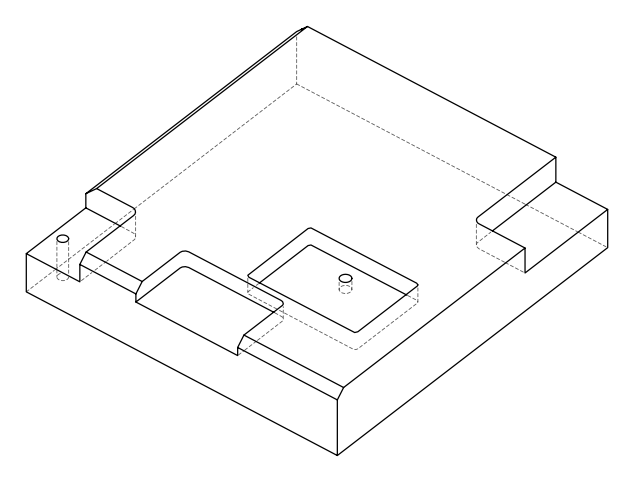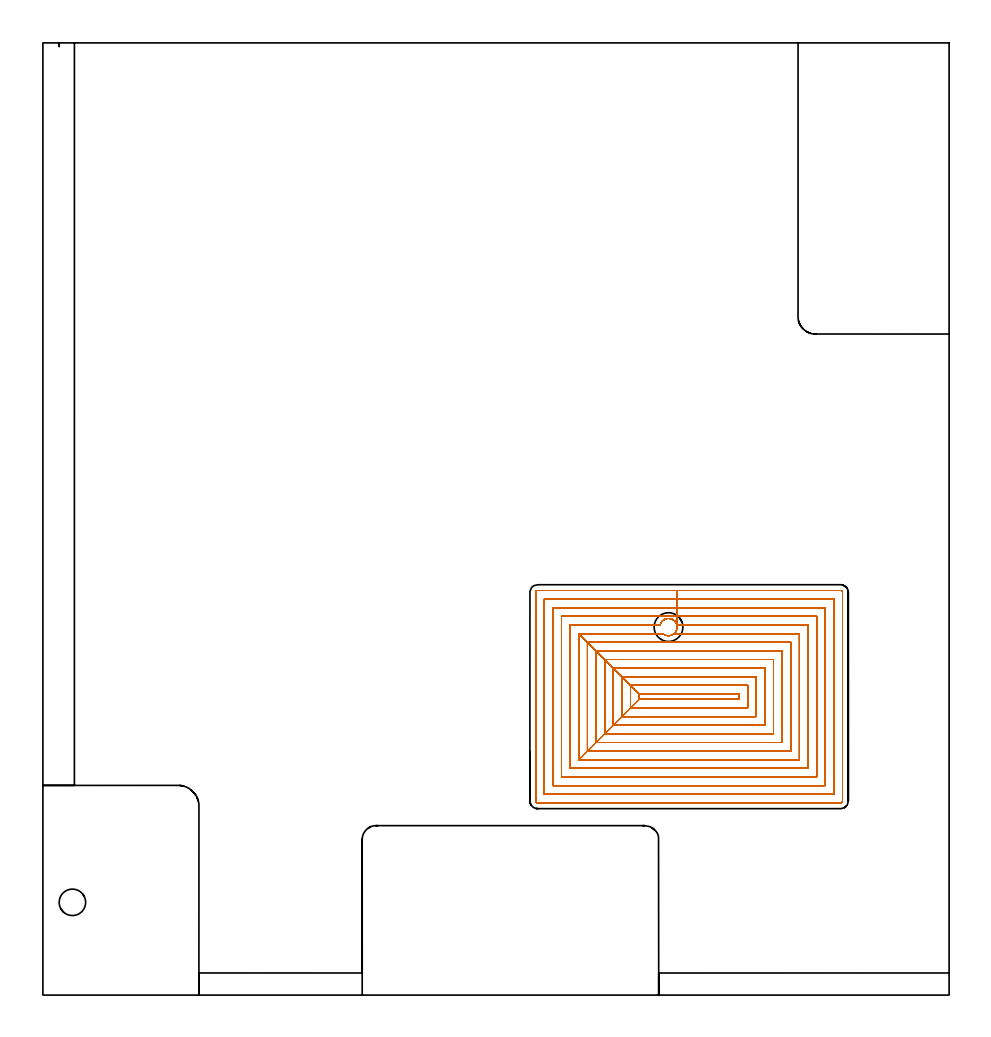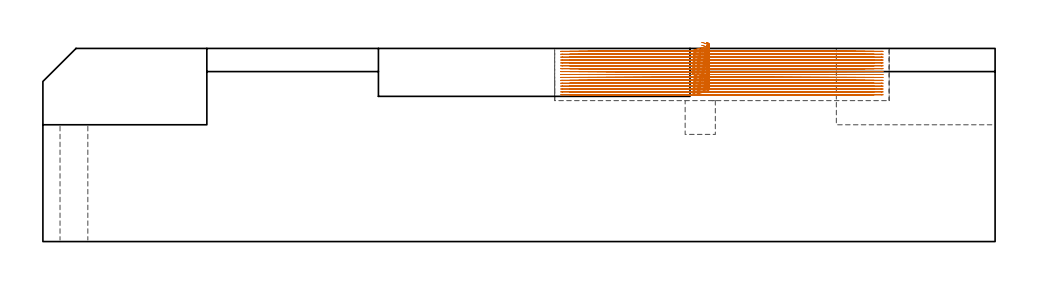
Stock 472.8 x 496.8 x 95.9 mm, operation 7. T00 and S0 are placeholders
(PLAN: 11 operations, 7 tool changes, 277.1 min)
(1 INDEXABLE_INSERT_DRILL_BLIND_HOLE_FROM_SOLID | STEP1POCKET | UGT0302_001 | 0.08 min | 7522 mm3)
(2 AREA_MILL | FG_CHAMFER_SURFACE | UGT0205_001 | 3.57 min | 6480 mm3)
(3 AREA_MILL_1 | FG_CHAMFER_SURFACE_1 | UGT0205_001 | 18.91 min | 53089 mm3)
(4 AREA_MILL_2 | FG_CHAMFER_SURFACE_2 | UGT0205_001 | 6.23 min | 10437 mm3)
(5 MILL_CORNER_NOTCH_RECTANGULAR | CORNER_NOTCH_RECTANGULAR | NXT0201_012 | Follow Part, ap 4, ae 75% | 19.31 min | 335175 mm3)
(6 MILL_CORNER_NOTCH_RECTANGULAR_1 | CORNER_NOTCH_RECTANGULAR_1 | NXT0201_012 | Follow Part, ap 4, ae 75% | 25.16 min | 453029 mm3)
(7 MILL_RECTANGULAR_POCKET | POCKET_RECTANGULAR_STRAIGHT | NXT0201_008 | Follow Part, ap 1.5, ae 75% | 158.3 min | 497623 mm3)
(8 MILL_SLOT | SLOT_PARTIAL_RECTANGULAR | NXT0201_011 | Follow Part, ap 3, ae 75% | 44.99 min | 324095 mm3)
(9 SPOT_DRILL | STEP1HOLE | NXT0321_9005460120000 | 0.04 min | 43 mm3)
(10 DRILL_THROUGH_HOLE_INTO_CENTER | STEP1HOLE | NXT0301_055 | 0.26 min | 3138 mm3)
(11 DRILL_TO_ENLARGE_THROUGH_HOLE | STEP1HOLE | NXT0301_103 | 0.27 min | 5526 mm3)
(TOOL UGT0302_001 | Indexable Insert Drill 15mm | D15 PA180 FL50 Z2)
(TOOL UGT0205_001 | Chamfer Mill 20 x 3 x 45 deg. | D20 FL50 Z2)
(TOOL NXT0201_012 | ENDMILL 16mm [2P460-1600-NA 1630] | D16 FL38 Z6)
(TOOL NXT0201_008 | ENDMILL 6mm [2P460-0600-NA 1630] | D6 FL26 Z6)
(TOOL NXT0201_011 | ENDMILL 12mm [2P460-1200-NA 1630] | D12 FL38 Z6)
(TOOL NXT0321_9005460120000 | NC Spot Drill, 142deg, 12mm, Carbide, Uncoated | D12 PA142 FL30 Z2)
(TOOL NXT0301_055 | Carbide Drill 8.4mm [860.1-0840-042A1-MM 2214] | D8.4 PA140 FL61 Z2)
(TOOL NXT0301_103 | Carbide Drill 13.8mm [860.1-1380-062A1-MM 2214] | D13.8 PA140 FL77 Z2)
(OP 7 MILL_RECTANGULAR_POCKET, part 1 of 2)
G17 G21 G94 G90
T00 M6
G54
G17 G0 G90 X327.125 Y196.427 S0 M3
G43 Z105.9 H1
Z98.9
G94 G1 X327.258 Y196.41 Z98.864 F250.
X327.855 Y196.251 Z98.698
X328.43 Y196.008 Z98.531
X329.095 Y195.598 Z98.322
X329.313 Y195.426 Z98.247
X329.651 Y195.107 Z98.123
X329.881 Y194.845 Z98.029
X330.273 Y194.288 Z97.847
X330.59 Y193.621 Z97.649
X330.789 Y192.98 Z97.469
X330.838 Y192.732 Z97.401
X330.871 Y192.485 Z97.335
X330.891 Y191.836 Z97.161
X330.833 Y191.26 Z97.006
X330.686 Y190.653 Z96.838
X330.436 Y190.022 Z96.657
X330.225 Y189.633 Z96.538
X330.154 Y189.523 Z96.503
X329.628 Y188.877 Z96.28
X328.972 Y188.309 Z96.047
X328.949 Y188.293 Z96.04
X328.471 Y188.012 Z95.891
X327.797 Y187.725 Z95.695
X327.616 Y187.669 Z95.644
X327.302 Y187.595 Z95.558
X326.664 Y187.514 Z95.385
X326.071 Y187.519 Z95.226
X325.422 Y187.611 Z95.051
X325.205 Y187.663 Z94.991
X324.928 Y187.752 Z94.913
X324.253 Y188.051 Z94.715
X323.872 Y188.279 Z94.596
X323.741 Y188.373 Z94.553
X323.484 Y188.6 Z94.461
X279.6 F500.
Y122.8
X311.1 Y154.3
X363.2
Y157.1
X311.1
Y154.3
X306.6 Y149.8
X367.7
Y161.6
X306.6
Y149.8
X302.1 Y145.3
X372.2
Y166.1
X302.1
Y145.3
X297.6 Y140.8
X376.7
Y170.6
X297.6
Y140.8
X293.1 Y136.3
X381.2
Y175.1
X293.1
Y136.3
X288.6 Y131.8
X385.7
Y179.6
X288.6
Y131.8
X284.1 Y127.3
X390.2
Y184.1
X284.1
Y127.3
X279.6 Y122.8
X394.7
Y188.6
X329.308
G0 X329.539 Y188.801 Z98.9
G1 X329.628 Y188.877 Z98.869 F250.
X330.154 Y189.523 Z98.645
X330.225 Y189.633 Z98.61
X330.436 Y190.022 Z98.492
X330.686 Y190.653 Z98.31
X330.833 Y191.26 Z98.142
X330.891 Y191.836 Z97.987
X330.871 Y192.485 Z97.813
X330.838 Y192.732 Z97.747
X330.789 Y192.98 Z97.679
X330.59 Y193.621 Z97.499
X330.273 Y194.288 Z97.301
X329.881 Y194.845 Z97.119
X329.651 Y195.107 Z97.025
X329.313 Y195.426 Z96.901
X329.095 Y195.598 Z96.826
X328.43 Y196.008 Z96.617
X327.855 Y196.251 Z96.45
X327.258 Y196.41 Z96.284
X326.664 Y196.486 Z96.124
X326.071 Y196.481 Z95.965
X325.477 Y196.397 Z95.804
X324.869 Y196.225 Z95.635
X324.341 Y195.997 Z95.481
X323.628 Y195.541 Z95.254
X323.509 Y195.445 Z95.213
X323.063 Y195.015 Z95.047
X322.942 Y194.874 Z94.997
X322.495 Y194.218 Z94.784
X322.21 Y193.62 Z94.607
X322.049 Y193.1 Z94.461
X275.1 F500.
Y118.3
X399.2
Y193.1
X330.751
Y197.6
X270.6
Y113.8
X403.7
Y197.6
X330.751
Y202.1
X266.1
Y109.3
X408.2
Y202.1
X330.751
Y206.6
X261.6
Y104.8
X412.7
Y206.6
X330.751
Y211.1
X258.
G3 X257.1 Y210.2 R0.9
G1 Y101.2
G3 X258. Y100.3 R0.9
G1 X416.3
G3 X417.2 Y101.2 R0.9
G1 Y210.2
G3 X416.3 Y211.1 R0.9
G1 X330.751
X329.751
G0 X327.125 Y196.427 Z97.461
G1 X327.258 Y196.41 Z97.425 F250.
X327.855 Y196.251 Z97.26
X328.43 Y196.008 Z97.092
X329.095 Y195.598 Z96.883
X329.313 Y195.426 Z96.808
X329.651 Y195.107 Z96.684
X329.881 Y194.845 Z96.591
X330.273 Y194.288 Z96.408
X330.59 Y193.621 Z96.21
X330.789 Y192.98 Z96.03
X330.838 Y192.732 Z95.963
X330.871 Y192.485 Z95.896
X330.891 Y191.837 Z95.722
X330.833 Y191.259 Z95.566
X330.686 Y190.653 Z95.399
X330.436 Y190.022 Z95.218
X330.225 Y189.633 Z95.099
X330.154 Y189.523 Z95.064
X329.626 Y188.876 Z94.84
X328.972 Y188.309 Z94.608
X328.949 Y188.293 Z94.601
X328.471 Y188.012 Z94.452
X327.797 Y187.725 Z94.256
X327.616 Y187.669 Z94.205
X327.302 Y187.595 Z94.119
X326.664 Y187.514 Z93.947
X326.071 Y187.519 Z93.787
X325.422 Y187.611 Z93.612
X325.205 Y187.663 Z93.552
X324.928 Y187.752 Z93.474
X324.253 Y188.051 Z93.276
X323.872 Y188.279 Z93.157
X323.741 Y188.373 Z93.114
X323.484 Y188.6 Z93.022
X279.6 F500.
Y122.8
X311.1 Y154.3
X363.2
Y157.1
X311.1
Y154.3
X306.6 Y149.8
X367.7
Y161.6
X306.6
Y149.8
X302.1 Y145.3
X372.2
Y166.1
X302.1
Y145.3
X297.6 Y140.8
X376.7
Y170.6
X297.6
Y140.8
X293.1 Y136.3
X381.2
Y175.1
X293.1
Y136.3
X288.6 Y131.8
X385.7
Y179.6
X288.6
Y131.8
X284.1 Y127.3
X390.2
Y184.1
X284.1
Y127.3
X279.6 Y122.8
X394.7
Y188.6
X329.308
G0 X329.539 Y188.801 Z97.461
G1 X329.626 Y188.876 Z97.43 F250.
X330.154 Y189.523 Z97.206
X330.225 Y189.633 Z97.172
X330.436 Y190.022 Z97.053
X330.686 Y190.653 Z96.871
X330.833 Y191.259 Z96.704
X330.891 Y191.837 Z96.548
X330.871 Y192.485 Z96.374
X330.838 Y192.732 Z96.308
X330.789 Y192.98 Z96.24
X330.59 Y193.621 Z96.06
X330.273 Y194.288 Z95.862
X329.881 Y194.845 Z95.68
X329.651 Y195.107 Z95.586
X329.313 Y195.426 Z95.462
X329.095 Y195.598 Z95.388
X328.43 Y196.008 Z95.178
X327.855 Y196.251 Z95.011
X327.258 Y196.41 Z94.845
X326.664 Y196.486 Z94.685
X326.071 Y196.481 Z94.526
X325.477 Y196.397 Z94.365
X324.869 Y196.225 Z94.196
X324.341 Y195.997 Z94.042
X323.628 Y195.541 Z93.815
X323.509 Y195.445 Z93.774
X323.063 Y195.015 Z93.608
X322.942 Y194.874 Z93.558
X322.495 Y194.218 Z93.346
X322.21 Y193.62 Z93.168
X322.049 Y193.1 Z93.022
X275.1 F500.
Y118.3
X399.2
Y193.1
X330.751
Y197.6
X270.6
Y113.8
X403.7
Y197.6
X330.751
Y202.1
X266.1
Y109.3
X408.2
Y202.1
X330.751
Y206.6
X261.6
Y104.8
X412.7
Y206.6
X330.751
Y211.1
X258.
G3 X257.1 Y210.2 R0.9
G1 Y101.2
G3 X258. Y100.3 R0.9
G1 X416.3
G3 X417.2 Y101.2 R0.9
G1 Y210.2
G3 X416.3 Y211.1 R0.9
G1 X330.751
X329.751
G0 X327.125 Y196.427 Z96.022
G1 X327.258 Y196.41 Z95.986 F250.
X327.855 Y196.251 Z95.821
X328.43 Y196.008 Z95.653
X329.095 Y195.598 Z95.444
X329.313 Y195.426 Z95.37
X329.651 Y195.107 Z95.245
X329.881 Y194.845 Z95.152
X330.273 Y194.288 Z94.969
X330.59 Y193.621 Z94.771
X330.789 Y192.98 Z94.591
X330.838 Y192.732 Z94.524
X330.871 Y192.485 Z94.457
X330.891 Y191.837 Z94.283
X330.832 Y191.257 Z94.127
X330.686 Y190.653 Z93.961
X330.436 Y190.022 Z93.779
X330.225 Y189.633 Z93.66
X330.154 Y189.523 Z93.625
X329.626 Y188.876 Z93.401
X328.972 Y188.309 Z93.169
X328.949 Y188.293 Z93.162
X328.471 Y188.012 Z93.013
X327.797 Y187.725 Z92.817
X327.616 Y187.669 Z92.766
X327.302 Y187.595 Z92.68
X326.664 Y187.514 Z92.508
X326.071 Y187.519 Z92.349
X325.422 Y187.611 Z92.173
X325.205 Y187.663 Z92.113
X324.928 Y187.752 Z92.035
X324.253 Y188.051 Z91.837
X323.872 Y188.279 Z91.718
X323.741 Y188.373 Z91.675
X323.484 Y188.6 Z91.583
X279.6 F500.
Y122.8
X311.1 Y154.3
X363.2
Y157.1
X311.1
Y154.3
X306.6 Y149.8
X367.7
Y161.6
X306.6
Y149.8
X302.1 Y145.3
X372.2
Y166.1
X302.1
Y145.3
X297.6 Y140.8
X376.7
Y170.6
X297.6
Y140.8
X293.1 Y136.3
X381.2
Y175.1
X293.1
Y136.3
X288.6 Y131.8
X385.7
Y179.6
X288.6
Y131.8
X284.1 Y127.3
X390.2
Y184.1
X284.1
Y127.3
X279.6 Y122.8
X394.7
Y188.6
X329.308
G0 X329.539 Y188.801 Z96.022
G1 X329.626 Y188.876 Z95.991 F250.
X330.154 Y189.523 Z95.767
X330.225 Y189.633 Z95.733
X330.436 Y190.022 Z95.614
X330.686 Y190.653 Z95.432
X330.832 Y191.257 Z95.265
X330.891 Y191.837 Z95.109
X330.871 Y192.485 Z94.936
X330.838 Y192.732 Z94.869
X330.789 Y192.98 Z94.801
X330.59 Y193.621 Z94.621
X330.273 Y194.288 Z94.423
X329.881 Y194.845 Z94.241
X329.651 Y195.107 Z94.147
X329.313 Y195.426 Z94.023
X329.095 Y195.598 Z93.949
X328.43 Y196.008 Z93.739
X327.855 Y196.251 Z93.572
X327.258 Y196.41 Z93.406
X326.664 Y196.486 Z93.246
X326.071 Y196.481 Z93.087
X325.477 Y196.397 Z92.926
X324.869 Y196.225 Z92.757
X324.341 Y195.997 Z92.603
X323.628 Y195.541 Z92.376
X323.509 Y195.445 Z92.335
X323.063 Y195.015 Z92.169
X322.942 Y194.874 Z92.119
X322.495 Y194.218 Z91.907
X322.21 Y193.62 Z91.729
X322.049 Y193.1 Z91.583
X275.1 F500.
Y118.3
X399.2
Y193.1
X330.751
Y197.6
X270.6
Y113.8
X403.7
Y197.6
X330.751
Y202.1
X266.1
Y109.3
X408.2
Y202.1
X330.751
Y206.6
X261.6
Y104.8
X412.7
Y206.6
X330.751
Y211.1
X258.
G3 X257.1 Y210.2 R0.9
G1 Y101.2
G3 X258. Y100.3 R0.9
G1 X416.3
G3 X417.2 Y101.2 R0.9
G1 Y210.2
G3 X416.3 Y211.1 R0.9
G1 X330.751
X329.751
G0 X327.125 Y196.427 Z94.583
G1 X327.258 Y196.41 Z94.547 F250.
X327.855 Y196.251 Z94.382
X328.43 Y196.008 Z94.215
X329.095 Y195.598 Z94.005
X329.313 Y195.426 Z93.931
X329.651 Y195.107 Z93.806
X329.881 Y194.845 Z93.713
X330.273 Y194.288 Z93.53
X330.59 Y193.621 Z93.332
X330.789 Y192.98 Z93.153
X330.838 Y192.732 Z93.085
X330.871 Y192.485 Z93.018
X330.891 Y191.837 Z92.845
X330.832 Y191.256 Z92.688
X330.686 Y190.653 Z92.522
X330.436 Y190.022 Z92.34
X330.225 Y189.633 Z92.221
X330.153 Y189.522 Z92.186
X329.63 Y188.879 Z91.964
X328.972 Y188.309 Z91.731
X328.949 Y188.293 Z91.723
X328.471 Y188.012 Z91.574
X327.797 Y187.725 Z91.378
X327.616 Y187.669 Z91.327
X327.302 Y187.595 Z91.241
X326.664 Y187.514 Z91.069
X326.071 Y187.519 Z90.91
X325.422 Y187.611 Z90.734
X325.205 Y187.663 Z90.674
X324.928 Y187.752 Z90.596
X324.253 Y188.051 Z90.398
X323.872 Y188.279 Z90.28
X323.741 Y188.373 Z90.236
X323.484 Y188.6 Z90.144
X279.6 F500.
Y122.8
X311.1 Y154.3
X363.2
Y157.1
X311.1
Y154.3
X306.6 Y149.8
X367.7
Y161.6
X306.6
Y149.8
X302.1 Y145.3
X372.2
Y166.1
X302.1
Y145.3
X297.6 Y140.8
X376.7
Y170.6
X297.6
Y140.8
X293.1 Y136.3
X381.2
Y175.1
X293.1
Y136.3
X288.6 Y131.8
X385.7
Y179.6
X288.6
Y131.8
X284.1 Y127.3
X390.2
Y184.1
X284.1
Y127.3
X279.6 Y122.8
X394.7
Y188.6
X329.308
G0 X329.539 Y188.801 Z94.583
G1 X329.63 Y188.879 Z94.551 F250.
X330.153 Y189.522 Z94.329
X330.225 Y189.633 Z94.294
X330.436 Y190.022 Z94.175
X330.686 Y190.653 Z93.993
X330.832 Y191.256 Z93.827
X330.891 Y191.837 Z93.67
X330.871 Y192.485 Z93.497
X330.838 Y192.732 Z93.43
X330.789 Y192.98 Z93.362
X330.59 Y193.621 Z93.183
X330.273 Y194.288 Z92.985
X329.881 Y194.845 Z92.802
X329.651 Y195.107 Z92.709
X329.313 Y195.426 Z92.584
X329.095 Y195.598 Z92.51
X328.43 Y196.008 Z92.3
X327.855 Y196.251 Z92.133
X327.258 Y196.41 Z91.968
X326.664 Y196.486 Z91.807
X326.071 Y196.481 Z91.648
X325.477 Y196.397 Z91.488
X324.869 Y196.225 Z91.318
X324.341 Y195.997 Z91.164
X323.628 Y195.541 Z90.937
X323.509 Y195.445 Z90.896
X323.063 Y195.015 Z90.73
X322.942 Y194.874 Z90.681
X322.495 Y194.218 Z90.468
X322.21 Y193.62 Z90.29
X322.049 Y193.1 Z90.144
X275.1 F500.
Y118.3
X399.2
Y193.1
X330.751
Y197.6
X270.6
Y113.8
X403.7
Y197.6
X330.751
Y202.1
X266.1
Y109.3
X408.2
Y202.1
X330.751
Y206.6
X261.6
Y104.8
X412.7
Y206.6
X330.751
Y211.1
X258.
G3 X257.1 Y210.2 R0.9
G1 Y101.2
G3 X258. Y100.3 R0.9
G1 X416.3
G3 X417.2 Y101.2 R0.9
G1 Y210.2
G3 X416.3 Y211.1 R0.9
G1 X330.751
X329.751
G0 X327.125 Y196.427 Z93.144
G1 X327.258 Y196.41 Z93.108 F250.
X327.855 Y196.251 Z92.943
X328.43 Y196.008 Z92.776
X329.095 Y195.598 Z92.566
X329.313 Y195.426 Z92.492
X329.651 Y195.107 Z92.367
X329.881 Y194.845 Z92.274
X330.273 Y194.288 Z92.091
X330.59 Y193.621 Z91.893
X330.789 Y192.98 Z91.714
X330.838 Y192.732 Z91.646
X330.871 Y192.485 Z91.579
X330.891 Y191.837 Z91.406
X330.832 Y191.256 Z91.249
X330.686 Y190.653 Z91.083
X330.436 Y190.022 Z90.901
X330.225 Y189.633 Z90.782
X330.153 Y189.522 Z90.747
X329.63 Y188.879 Z90.525
X328.972 Y188.309 Z90.292
X328.949 Y188.293 Z90.284
X328.471 Y188.012 Z90.135
X327.797 Y187.725 Z89.939
X327.616 Y187.669 Z89.889
X327.302 Y187.595 Z89.802
X326.664 Y187.514 Z89.63
X326.071 Y187.519 Z89.471
X325.422 Y187.611 Z89.295
X325.205 Y187.663 Z89.235
X324.928 Y187.752 Z89.157
X324.253 Y188.051 Z88.959
X323.872 Y188.279 Z88.841
X323.741 Y188.373 Z88.797
X323.484 Y188.6 Z88.705
X279.6 F500.
Y122.8
X311.1 Y154.3
X363.2
Y157.1
X311.1
Y154.3
X306.6 Y149.8
X367.7
Y161.6
X306.6
Y149.8
X302.1 Y145.3
X372.2
Y166.1
X302.1
Y145.3
X297.6 Y140.8
X376.7
Y170.6
X297.6
Y140.8
X293.1 Y136.3
X381.2
Y175.1
X293.1
Y136.3
X288.6 Y131.8
X385.7
Y179.6
X288.6
Y131.8
X284.1 Y127.3
X390.2
Y184.1
X284.1
Y127.3
X279.6 Y122.8
X394.7
Y188.6
X329.308
G0 X329.539 Y188.801 Z93.144
G1 X329.63 Y188.879 Z93.112 F250.
X330.153 Y189.522 Z92.89
X330.225 Y189.633 Z92.855
X330.436 Y190.022 Z92.736
X330.686 Y190.653 Z92.554
X330.832 Y191.256 Z92.388
X330.891 Y191.837 Z92.231
X330.871 Y192.485 Z92.058
X330.838 Y192.732 Z91.991
X330.789 Y192.98 Z91.923
X330.59 Y193.621 Z91.744
X330.273 Y194.288 Z91.546
X329.881 Y194.845 Z91.363
X329.651 Y195.107 Z91.27
X329.313 Y195.426 Z91.145
X329.095 Y195.598 Z91.071
X328.43 Y196.008 Z90.861
X327.855 Y196.251 Z90.694
X327.258 Y196.41 Z90.529
X326.664 Y196.486 Z90.368
X326.071 Y196.481 Z90.209
X325.477 Y196.397 Z90.049
X324.869 Y196.225 Z89.879
X324.341 Y195.997 Z89.725
X323.628 Y195.541 Z89.498
X323.509 Y195.445 Z89.457
X323.063 Y195.015 Z89.291
X322.942 Y194.874 Z89.242
X322.495 Y194.218 Z89.029
X322.21 Y193.62 Z88.851
X322.049 Y193.1 Z88.705
X275.1 F500.
Y118.3
X399.2
Y193.1
X330.751
Y197.6
X270.6
Y113.8
X403.7
Y197.6
X330.751
Y202.1
X266.1
Y109.3
X408.2
Y202.1
X330.751
Y206.6
X261.6
Y104.8
X412.7
Y206.6
X330.751
Y211.1
X258.
G3 X257.1 Y210.2 R0.9
G1 Y101.2
G3 X258. Y100.3 R0.9
G1 X416.3
G3 X417.2 Y101.2 R0.9
G1 Y210.2
G3 X416.3 Y211.1 R0.9
G1 X330.751
X329.751
G0 X327.125 Y196.427 Z91.705
G1 X327.258 Y196.41 Z91.67 F250.
X327.855 Y196.251 Z91.504
X328.43 Y196.008 Z91.337
X329.095 Y195.598 Z91.127
X329.313 Y195.426 Z91.053
X329.651 Y195.107 Z90.929
X329.881 Y194.845 Z90.835
X330.273 Y194.288 Z90.653
X330.59 Y193.621 Z90.455
X330.789 Y192.98 Z90.275
X330.838 Y192.732 Z90.207
X330.871 Y192.485 Z90.14
X330.891 Y191.836 Z89.966
X330.833 Y191.262 Z89.812
X330.686 Y190.653 Z89.644
X330.436 Y190.022 Z89.462
X330.225 Y189.633 Z89.343
X330.153 Y189.522 Z89.308
X329.63 Y188.879 Z89.086
X328.972 Y188.309 Z88.853
X328.949 Y188.293 Z88.845
X328.471 Y188.012 Z88.697
X327.797 Y187.725 Z88.5
X327.616 Y187.669 Z88.45
X327.302 Y187.595 Z88.363
X326.664 Y187.514 Z88.191
X326.071 Y187.519 Z88.032
X325.422 Y187.611 Z87.856
X325.205 Y187.663 Z87.797
X324.928 Y187.752 Z87.719
X324.253 Y188.051 Z87.521
X323.872 Y188.279 Z87.402
X323.741 Y188.373 Z87.358
X323.484 Y188.6 Z87.267
X279.6 F500.
X311.1 Y157.1
Y154.3
X363.2
Y157.1
X311.1
X306.6 Y161.6
Y149.8
X367.7
Y161.6
X306.6
X302.1 Y166.1
Y145.3
X372.2
Y166.1
X302.1
X297.6 Y170.6
Y140.8
X376.7
Y170.6
X297.6
X293.1 Y175.1
Y136.3
X381.2
Y175.1
X293.1
X288.6 Y179.6
Y131.8
X385.7
Y179.6
X288.6
X284.1 Y184.1
Y127.3
X390.2
Y184.1
X284.1
X279.6 Y188.6
Y122.8
X394.7
Y188.6
X329.308
G0 X329.539 Y188.801 Z91.705
G1 X329.63 Y188.879 Z91.673 F250.
X330.153 Y189.522 Z91.451
X330.225 Y189.633 Z91.416
X330.436 Y190.022 Z91.297
X330.686 Y190.653 Z91.115
X330.833 Y191.262 Z90.948
X330.891 Y191.836 Z90.793
X330.871 Y192.485 Z90.619
X330.838 Y192.732 Z90.552
X330.789 Y192.98 Z90.485
X330.59 Y193.621 Z90.305
X330.273 Y194.288 Z90.107
X329.881 Y194.845 Z89.924
X329.651 Y195.107 Z89.831
X329.313 Y195.426 Z89.706
X329.095 Y195.598 Z89.632
X328.43 Y196.008 Z89.423
X327.855 Y196.251 Z89.255
X327.258 Y196.41 Z89.09
X326.664 Y196.486 Z88.929
X326.071 Y196.481 Z88.77
X325.477 Y196.397 Z88.61
X324.869 Y196.225 Z88.44
X324.341 Y195.997 Z88.286
X323.628 Y195.541 Z88.059
X323.509 Y195.445 Z88.019
X323.063 Y195.015 Z87.852
X322.942 Y194.874 Z87.803
X322.495 Y194.218 Z87.59
X322.21 Y193.62 Z87.412
X322.049 Y193.1 Z87.267
X275.1 F500.
Y118.3
X399.2
Y193.1
X330.751
Y197.6
X270.6
Y113.8
X403.7
Y197.6
X330.751
Y202.1
X266.1
Y109.3
X408.2
Y202.1
X330.751
Y206.6
X261.6
Y104.8
X412.7
Y206.6
X330.751
Y211.1
X258.
G3 X257.1 Y210.2 R0.9
G1 Y101.2
G3 X258. Y100.3 R0.9
G1 X416.3
G3 X417.2 Y101.2 R0.9
G1 Y210.2
G3 X416.3 Y211.1 R0.9
G1 X330.751
X329.751
G0 X327.125 Y196.427 Z90.267
G1 X327.258 Y196.41 Z90.231 F250.
X327.855 Y196.251 Z90.065
X328.43 Y196.008 Z89.898
X329.095 Y195.598 Z89.689
X329.313 Y195.426 Z89.614
X329.651 Y195.107 Z89.49
X329.881 Y194.845 Z89.396
X330.273 Y194.288 Z89.214
X330.59 Y193.621 Z89.016
X330.789 Y192.98 Z88.836
X330.838 Y192.732 Z88.768
X330.871 Y192.485 Z88.702
X330.891 Y191.836 Z88.528
X330.833 Y191.262 Z88.373
X330.686 Y190.653 Z88.205
X330.436 Y190.022 Z88.023
X330.225 Y189.633 Z87.904
X330.153 Y189.522 Z87.869
X329.63 Y188.879 Z87.647
X328.972 Y188.309 Z87.414
X328.949 Y188.293 Z87.406
X328.471 Y188.012 Z87.258
X327.797 Y187.725 Z87.062
X327.616 Y187.669 Z87.011
X327.302 Y187.595 Z86.924
X326.664 Y187.514 Z86.752
X326.071 Y187.519 Z86.593
X325.422 Y187.611 Z86.417
X325.205 Y187.663 Z86.358
X324.928 Y187.752 Z86.28
X324.253 Y188.051 Z86.082
X323.872 Y188.279 Z85.963
X323.741 Y188.373 Z85.92
X323.484 Y188.6 Z85.828
X279.6 F500.
Y122.8
X311.1 Y154.3
X363.2
Y157.1
X311.1
Y154.3
X306.6 Y149.8
X367.7
Y161.6
X306.6
Y149.8
X302.1 Y145.3
X372.2
Y166.1
X302.1
Y145.3
X297.6 Y140.8
X376.7
Y170.6
X297.6
Y140.8
X293.1 Y136.3
X381.2
Y175.1
X293.1
Y136.3
X288.6 Y131.8
X385.7
Y179.6
X288.6
Y131.8
X284.1 Y127.3
X390.2
Y184.1
X284.1
Y127.3
X279.6 Y122.8
X394.7
Y188.6
X329.308
G0 X329.539 Y188.801 Z90.267
G1 X329.63 Y188.879 Z90.235 F250.
X330.153 Y189.522 Z90.012
X330.225 Y189.633 Z89.977
X330.436 Y190.022 Z89.858
X330.686 Y190.653 Z89.677
X330.833 Y191.262 Z89.509
X330.891 Y191.836 Z89.354
X330.871 Y192.485 Z89.18
X330.838 Y192.732 Z89.113
X330.789 Y192.98 Z89.046
X330.59 Y193.621 Z88.866
X330.273 Y194.288 Z88.668
X329.881 Y194.845 Z88.485
X329.651 Y195.107 Z88.392
X329.313 Y195.426 Z88.267
X329.095 Y195.598 Z88.193
X328.43 Y196.008 Z87.984
X327.855 Y196.251 Z87.816
X327.258 Y196.41 Z87.651
X326.664 Y196.486 Z87.491
X326.071 Y196.481 Z87.331
X325.477 Y196.397 Z87.171
X324.869 Y196.225 Z87.001
X324.341 Y195.997 Z86.847
X323.628 Y195.541 Z86.621
X323.509 Y195.445 Z86.58
X323.063 Y195.015 Z86.413
X322.942 Y194.874 Z86.364
X322.495 Y194.218 Z86.151
X322.21 Y193.62 Z85.974
X322.049 Y193.1 Z85.828
X275.1 F500.
Y118.3
X399.2
Y193.1
X330.751
Y197.6
X270.6
Y113.8
X403.7
Y197.6
X330.751
Y202.1
X266.1
Y109.3
X408.2
Y202.1
X330.751
Y206.6
X261.6
Y104.8
X412.7
Y206.6
X330.751
Y211.1
X258.
G3 X257.1 Y210.2 R0.9
G1 Y101.2
G3 X258. Y100.3 R0.9
G1 X416.3
G3 X417.2 Y101.2 R0.9
G1 Y210.2
G3 X416.3 Y211.1 R0.9
G1 X330.751
X329.751
G0 X327.125 Y196.427 Z88.828
G1 X327.258 Y196.41 Z88.792 F250.
X327.854 Y196.251 Z88.627
X328.433 Y196.006 Z88.458
X329.095 Y195.598 Z88.25
X329.313 Y195.426 Z88.175
X329.651 Y195.107 Z88.051
X329.881 Y194.845 Z87.957
X330.273 Y194.288 Z87.775
X330.59 Y193.621 Z87.577
X330.789 Y192.98 Z87.397
X330.838 Y192.732 Z87.329
X330.871 Y192.485 Z87.263
X330.891 Y191.836 Z87.089
X330.833 Y191.262 Z86.934
X330.686 Y190.653 Z86.766
X330.436 Y190.022 Z86.584
X330.225 Y189.633 Z86.466
X330.153 Y189.522 Z86.43
X329.63 Y188.879 Z86.208
X328.972 Y188.309 Z85.975
X328.949 Y188.293 Z85.968
X328.471 Y188.012 Z85.819
X327.797 Y187.725 Z85.623
X327.616 Y187.669 Z85.572
X327.302 Y187.595 Z85.485
X326.664 Y187.514 Z85.313
X326.071 Y187.519 Z85.154
X325.422 Y187.611 Z84.978
X325.205 Y187.663 Z84.919
X324.928 Y187.752 Z84.841
X324.253 Y188.051 Z84.643
X323.872 Y188.279 Z84.524
X323.741 Y188.373 Z84.481
X323.484 Y188.6 Z84.389
X279.6 F500.
Y122.8
X311.1 Y154.3
X363.2
Y157.1
X311.1
Y154.3
X306.6 Y149.8
X367.7
Y161.6
X306.6
Y149.8
X302.1 Y145.3
X372.2
Y166.1
X302.1
Y145.3
X297.6 Y140.8
X376.7
Y170.6
X297.6
Y140.8
X293.1 Y136.3
X381.2
Y175.1
X293.1
Y136.3
X288.6 Y131.8
X385.7
Y179.6
X288.6
Y131.8
X284.1 Y127.3
X390.2
Y184.1
X284.1
Y127.3
X279.6 Y122.8
X394.7
Y188.6
X329.308
G0 X329.539 Y188.801 Z88.828
G1 X329.63 Y188.879 Z88.796 F250.
X330.153 Y189.522 Z88.573
X330.225 Y189.633 Z88.538
X330.436 Y190.022 Z88.419
X330.686 Y190.653 Z88.238
X330.833 Y191.262 Z88.07
X330.891 Y191.836 Z87.915
X330.871 Y192.485 Z87.741
X330.838 Y192.732 Z87.675
X330.789 Y192.98 Z87.607
X330.59 Y193.621 Z87.427
X330.273 Y194.288 Z87.229
X329.881 Y194.845 Z87.047
X329.651 Y195.107 Z86.953
X329.313 Y195.426 Z86.829
X329.095 Y195.598 Z86.754
X328.433 Y196.006 Z86.546
X327.854 Y196.251 Z86.377
X327.258 Y196.41 Z86.212
X326.664 Y196.486 Z86.052
X326.071 Y196.481 Z85.893
X325.477 Y196.397 Z85.732
X324.869 Y196.225 Z85.562
X324.341 Y195.997 Z85.408
X323.628 Y195.541 Z85.182
X323.509 Y195.445 Z85.141
X323.063 Y195.015 Z84.975
X322.942 Y194.874 Z84.925
X322.495 Y194.218 Z84.712
X322.21 Y193.62 Z84.535
X322.049 Y193.1 Z84.389
X275.1 F500.
Y118.3
X399.2
Y193.1
X330.751
Y197.6
X270.6
Y113.8
X403.7
Y197.6
X330.751
Y202.1
X266.1
Y109.3
X408.2
Y202.1
X330.751
Y206.6
X261.6
Y104.8
X412.7
Y206.6
X330.751
Y211.1
X258.
G3 X257.1 Y210.2 R0.9
G1 Y101.2
G3 X258. Y100.3 R0.9
G1 X416.3
G3 X417.2 Y101.2 R0.9
G1 Y210.2
G3 X416.3 Y211.1 R0.9
G1 X330.751
X329.751
G0 X327.125 Y196.427 Z87.389
G1 X327.258 Y196.41 Z87.353 F250.
X327.854 Y196.251 Z87.188
X328.433 Y196.006 Z87.019
X329.095 Y195.598 Z86.811
X329.313 Y195.426 Z86.736
X329.651 Y195.107 Z86.612
X329.881 Y194.845 Z86.518
X330.273 Y194.288 Z86.336
X330.59 Y193.621 Z86.138
X330.789 Y192.98 Z85.958
X330.838 Y192.732 Z85.89
X330.871 Y192.485 Z85.824
X330.891 Y191.836 Z85.65
X330.833 Y191.262 Z85.495
X330.686 Y190.653 Z85.327
X330.436 Y190.022 Z85.146
X330.225 Y189.633 Z85.027
X330.153 Y189.522 Z84.992
X329.63 Y188.879 Z84.769
X328.972 Y188.309 Z84.536
X328.949 Y188.293 Z84.529
X328.471 Y188.012 Z84.38
X327.797 Y187.725 Z84.184
X327.616 Y187.669 Z84.133
X327.302 Y187.595 Z84.047
X326.664 Y187.514 Z83.874
X326.071 Y187.519 Z83.715
X325.422 Y187.611 Z83.54
X325.205 Y187.663 Z83.48
X324.928 Y187.752 Z83.402
X324.253 Y188.051 Z83.204
X323.872 Y188.279 Z83.085
X323.741 Y188.373 Z83.042
X323.484 Y188.6 Z82.95
X279.6 F500.
X311.1 Y157.1
Y154.3
X363.2
Y157.1
X311.1
X306.6 Y161.6
Y149.8
X367.7
Y161.6
X306.6
X302.1 Y166.1
Y145.3
X372.2
Y166.1
X302.1
X297.6 Y170.6
Y140.8
X376.7
Y170.6
X297.6
X293.1 Y175.1
Y136.3
X381.2
Y175.1
X293.1
X288.6 Y179.6
Y131.8
X385.7
Y179.6
X288.6
X284.1 Y184.1
Y127.3
X390.2
Y184.1
X284.1
X279.6 Y188.6
Y122.8
X394.7
Y188.6
X329.308
G0 X329.539 Y188.801 Z87.389
G1 X329.63 Y188.879 Z87.357 F250.
X330.153 Y189.522 Z87.134
X330.225 Y189.633 Z87.099
X330.436 Y190.022 Z86.98
X330.686 Y190.653 Z86.799
X330.833 Y191.262 Z86.631
X330.891 Y191.836 Z86.476
X330.871 Y192.485 Z86.302
X330.838 Y192.732 Z86.236
X330.789 Y192.98 Z86.168
X330.59 Y193.621 Z85.988
X330.273 Y194.288 Z85.79
X329.881 Y194.845 Z85.608
X329.651 Y195.107 Z85.514
X329.313 Y195.426 Z85.39
X329.095 Y195.598 Z85.315
X328.433 Y196.006 Z85.107
X327.854 Y196.251 Z84.938
X327.258 Y196.41 Z84.773
X326.664 Y196.486 Z84.613
X326.071 Y196.481 Z84.454
X325.477 Y196.397 Z84.293
X324.869 Y196.225 Z84.124
X324.341 Y195.997 Z83.97
X323.628 Y195.541 Z83.743
X323.509 Y195.445 Z83.702
X323.063 Y195.015 Z83.536
X322.942 Y194.874 Z83.486
X322.495 Y194.218 Z83.273
X322.21 Y193.62 Z83.096
X322.049 Y193.1 Z82.95
X275.1 F500.
Y118.3
X399.2
Y193.1
X330.751
Y197.6
X270.6
Y113.8
X403.7
Y197.6
X330.751
Y202.1
X266.1
Y109.3
X408.2
Y202.1
X330.751
Y206.6
X261.6
Y104.8
X412.7
Y206.6
X330.751
Y211.1
X258.
G3 X257.1 Y210.2 R0.9
G1 Y101.2
G3 X258. Y100.3 R0.9
G1 X416.3
G3 X417.2 Y101.2 R0.9
G1 Y210.2
G3 X416.3 Y211.1 R0.9
G1 X330.751
X329.751
G0 X327.125 Y196.427 Z85.95
G1 X327.258 Y196.41 Z85.914 F250.
X327.854 Y196.251 Z85.749
X328.432 Y196.007 Z85.581
X329.095 Y195.598 Z85.372
X329.313 Y195.426 Z85.297
X329.651 Y195.107 Z85.173
X329.881 Y194.845 Z85.08
X330.273 Y194.288 Z84.897
X330.59 Y193.621 Z84.699
X330.789 Y192.98 Z84.519
X330.838 Y192.732 Z84.452
X330.871 Y192.485 Z84.385
X330.891 Y191.836 Z84.211
X330.833 Y191.262 Z84.056
X330.686 Y190.653 Z83.888
X330.436 Y190.022 Z83.707
X330.225 Y189.633 Z83.588
X330.153 Y189.522 Z83.553
X329.63 Y188.879 Z83.33
X328.972 Y188.309 Z83.097
X328.949 Y188.293 Z83.09
X328.471 Y188.012 Z82.941
X327.797 Y187.725 Z82.745
X327.616 Y187.669 Z82.694
X327.302 Y187.595 Z82.608
X326.664 Y187.514 Z82.435
X326.071 Y187.519 Z82.276
X325.422 Y187.611 Z82.101
X325.205 Y187.663 Z82.041
X324.928 Y187.752 Z81.963
X324.253 Y188.051 Z81.765
X323.872 Y188.279 Z81.646
X323.741 Y188.373 Z81.603
X323.484 Y188.6 Z81.511
X279.6 F500.
X311.1 Y157.1
Y154.3
X363.2
Y157.1
X311.1
X306.6 Y161.6
Y149.8
X367.7
Y161.6
X306.6
X302.1 Y166.1
Y145.3
X372.2
Y166.1
X302.1
X297.6 Y170.6
Y140.8
X376.7
Y170.6
X297.6
X293.1 Y175.1
Y136.3
X381.2
Y175.1
X293.1
X288.6 Y179.6
Y131.8
X385.7
Y179.6
X288.6
X284.1 Y184.1
Y127.3
X390.2
Y184.1
X284.1
X279.6 Y188.6
Y122.8
X394.7
Y188.6
X329.308
G0 X329.539 Y188.801 Z85.95
G1 X329.63 Y188.879 Z85.918 F250.
X330.153 Y189.522 Z85.696
X330.225 Y189.633 Z85.66
X330.436 Y190.022 Z85.542
X330.686 Y190.653 Z85.36
X330.833 Y191.262 Z85.192
X330.891 Y191.836 Z85.037
X330.871 Y192.485 Z84.863
X330.838 Y192.732 Z84.797
X330.789 Y192.98 Z84.729
X330.59 Y193.621 Z84.549
X330.273 Y194.288 Z84.351
X329.881 Y194.845 Z84.169
X329.651 Y195.107 Z84.075
X329.313 Y195.426 Z83.951
X329.095 Y195.598 Z83.876
X328.432 Y196.007 Z83.668
X327.854 Y196.251 Z83.5
X327.258 Y196.41 Z83.334
X326.664 Y196.486 Z83.174
X326.071 Y196.481 Z83.015
X325.477 Y196.397 Z82.854
X324.869 Y196.225 Z82.685
X324.341 Y195.997 Z82.531
X323.628 Y195.541 Z82.304
X323.509 Y195.445 Z82.263
X323.063 Y195.015 Z82.097
X322.942 Y194.874 Z82.047
X322.495 Y194.218 Z81.834
X322.21 Y193.62 Z81.657
X322.049 Y193.1 Z81.511
X275.1 F500.
Y118.3
X399.2
Y193.1
X330.751
Y197.6
X270.6
Y113.8
X403.7
Y197.6
X330.751
Y202.1
X266.1
Y109.3
X408.2
Y202.1
X330.751
Y206.6
X261.6
Y104.8
X412.7
Y206.6
X330.751
Y211.1
X258.
G3 X257.1 Y210.2 R0.9
G1 Y101.2
G3 X258. Y100.3 R0.9
G1 X416.3
G3 X417.2 Y101.2 R0.9
G1 Y210.2
G3 X416.3 Y211.1 R0.9
G1 X330.751
X329.751
G0 X327.125 Y196.427 Z84.511
G1 X327.261 Y196.41 Z84.474 F250.
X327.855 Y196.251 Z84.31
X328.431 Y196.007 Z84.142
X329.095 Y195.599 Z83.933
X329.315 Y195.425 Z83.858
X329.65 Y195.108 Z83.734
X329.883 Y194.843 Z83.64
X330.273 Y194.288 Z83.458
X330.59 Y193.621 Z83.26
X330.789 Y192.978 Z83.08
X330.871 Y192.486 Z82.946
X330.89 Y191.833 Z82.771
X330.833 Y191.262 Z82.617
X330.753 Y190.929 Z82.526
X330.686 Y190.653 Z82.45
X330.435 Y190.02 Z82.267
X330.226 Y189.634 Z82.149
X330.152 Y189.52 Z82.113
X329.63 Y188.879 Z81.891
X328.973 Y188.31 Z81.659
X328.948 Y188.292 Z81.65
X328.471 Y188.012 Z81.502
X327.798 Y187.725 Z81.306
X327.615 Y187.669 Z81.255
X327.302 Y187.595 Z81.169
X326.664 Y187.514 Z80.997
X326.071 Y187.519 Z80.837
X325.422 Y187.611 Z80.662
X325.204 Y187.664 Z80.602
X324.928 Y187.752 Z80.524
X324.598 Y187.898 Z80.427
X324.253 Y188.051 Z80.326
X323.871 Y188.28 Z80.207
X323.741 Y188.373 Z80.164
X323.484 Y188.6 Z80.072
X279.6 F500.
X311.1 Y157.1
Y154.3
X363.2
Y157.1
X311.1
X306.6 Y161.6
Y149.8
X367.7
Y161.6
X306.6
X302.1 Y166.1
Y145.3
X372.2
Y166.1
X302.1
X297.6 Y170.6
Y140.8
X376.7
Y170.6
X297.6
X293.1 Y175.1
Y136.3
X381.2
Y175.1
X293.1
X288.6 Y179.6
Y131.8
X385.7
Y179.6
X288.6
X284.1 Y184.1
Y127.3
X390.2
Y184.1
X284.1
X279.6 Y188.6
Y122.8
X394.7
Y188.6
X329.308
G0 X329.539 Y188.8 Z84.511
G1 X329.63 Y188.879 Z84.479 F250.
X330.152 Y189.52 Z84.257
X330.226 Y189.634 Z84.221
X330.435 Y190.02 Z84.103
X330.686 Y190.653 Z83.921
X330.753 Y190.929 Z83.845
X330.833 Y191.262 Z83.753
X330.89 Y191.833 Z83.599
X330.871 Y192.486 Z83.424
X330.789 Y192.978 Z83.29
X330.59 Y193.621 Z83.11
X330.273 Y194.288 Z82.912
X329.883 Y194.843 Z82.731
X329.65 Y195.108 Z82.636
X329.315 Y195.425 Z82.512
X329.095 Y195.599 Z82.437
X328.431 Y196.007 Z82.228
X327.855 Y196.251 Z82.061
X327.261 Y196.41 Z81.896
X326.667 Y196.485 Z81.736
X326.073 Y196.481 Z81.576
X325.48 Y196.398 Z81.416
X324.871 Y196.225 Z81.246
X324.34 Y195.997 Z81.092
X323.63 Y195.543 Z80.866
X323.509 Y195.445 Z80.824
X323.063 Y195.014 Z80.658
X322.943 Y194.875 Z80.609
X322.495 Y194.218 Z80.396
X322.211 Y193.623 Z80.219
X322.049 Y193.1 Z80.072
X275.1 F500.
Y118.3
X399.2
Y193.1
X330.751
Y197.6
X270.6
Y113.8
X403.7
Y197.6
X330.751
Y202.1
X266.1
Y109.3
X408.2
Y202.1
X330.751
Y206.6
X261.6
Y104.8
X412.7
Y206.6
X330.751
Y211.1
X258.
G3 X257.1 Y210.2 R0.9
G1 Y101.2
G3 X258. Y100.3 R0.9
G1 X416.3
G3 X417.2 Y101.2 R0.9
G1 Y210.2
G3 X416.3 Y211.1 R0.9
G1 X330.751
X329.751
G0 X327.125 Y196.427 Z83.072
G1 X327.261 Y196.41 Z83.035 F250.
X327.855 Y196.251 Z82.871
X328.43 Y196.008 Z82.703
X329.095 Y195.599 Z82.494
X329.315 Y195.425 Z82.419
X329.65 Y195.108 Z82.295
X329.883 Y194.843 Z82.201
X330.273 Y194.288 Z82.019
X330.59 Y193.621 Z81.821
X330.789 Y192.978 Z81.641
X330.871 Y192.486 Z81.507
X330.89 Y191.833 Z81.332
X330.833 Y191.26 Z81.178
X330.686 Y190.653 Z81.011
X330.435 Y190.02 Z80.828
X330.226 Y189.634 Z80.711
X330.152 Y189.521 Z80.674
X329.628 Y188.877 Z80.452
X328.973 Y188.31 Z80.22
X328.948 Y188.292 Z80.211
X328.471 Y188.012 Z80.063
X327.798 Y187.725 Z79.867
X327.615 Y187.669 Z79.816
X327.302 Y187.595 Z79.73
X326.664 Y187.514 Z79.558
X326.071 Y187.519 Z79.399
X325.422 Y187.611 Z79.223
X325.204 Y187.664 Z79.163
X324.928 Y187.752 Z79.085
X324.598 Y187.898 Z78.988
X324.253 Y188.051 Z78.887
X323.871 Y188.28 Z78.768
X323.741 Y188.373 Z78.725
X323.484 Y188.6 Z78.633
X279.6 F500.
X311.1 Y157.1
Y154.3
X363.2
Y157.1
X311.1
X306.6 Y161.6
Y149.8
X367.7
Y161.6
X306.6
X302.1 Y166.1
Y145.3
X372.2
Y166.1
X302.1
X297.6 Y170.6
Y140.8
X376.7
Y170.6
X297.6
X293.1 Y175.1
Y136.3
X381.2
Y175.1
X293.1
X288.6 Y179.6
Y131.8
X385.7
Y179.6
X288.6
X284.1 Y184.1
Y127.3
X390.2
Y184.1
X284.1
X279.6 Y188.6
Y122.8
X394.7
Y188.6
X329.308
G0 X329.539 Y188.8 Z83.072
G1 X329.628 Y188.877 Z83.041 F250.
X330.152 Y189.521 Z82.818
X330.226 Y189.634 Z82.782
X330.435 Y190.02 Z82.664
X330.686 Y190.653 Z82.482
X330.833 Y191.26 Z82.315
X330.89 Y191.833 Z82.16
X330.871 Y192.486 Z81.985
X330.789 Y192.978 Z81.852
X330.59 Y193.621 Z81.671
X330.273 Y194.288 Z81.473
X329.883 Y194.843 Z81.292
X329.65 Y195.108 Z81.197
X329.315 Y195.425 Z81.074
X329.095 Y195.599 Z80.998
X328.43 Y196.008 Z80.789
X327.855 Y196.251 Z80.622
X327.261 Y196.41 Z80.457
X326.667 Y196.485 Z80.297
X326.073 Y196.481 Z80.138
X325.48 Y196.398 Z79.977
X324.871 Y196.225 Z79.807
X324.34 Y195.997 Z79.653
X323.63 Y195.543 Z79.427
X323.509 Y195.445 Z79.385
X323.063 Y195.014 Z79.219
X322.943 Y194.875 Z79.17
X322.495 Y194.218 Z78.957
X322.211 Y193.623 Z78.78
X322.049 Y193.1 Z78.633
X275.1 F500.
Y118.3
X399.2
Y193.1
X330.751
Y197.6
X270.6
Y113.8
X403.7
Y197.6
X330.751
Y202.1
X266.1
Y109.3
X408.2
Y202.1
X330.751
Y206.6
X261.6
Y104.8
X412.7
Y206.6
X330.751
Y211.1
X258.
G3 X257.1 Y210.2 R0.9
G1 Y101.2
G3 X258. Y100.3 R0.9
G1 X416.3
G3 X417.2 Y101.2 R0.9
G1 Y210.2
G3 X416.3 Y211.1 R0.9
G1 X330.751
X329.751
G0 X327.125 Y196.427 Z81.633
G1 X327.258 Y196.41 Z81.597 F250.
X327.855 Y196.251 Z81.432
X328.43 Y196.008 Z81.265
X329.095 Y195.598 Z81.055
X329.313 Y195.426 Z80.981
X329.651 Y195.107 Z80.856
X329.881 Y194.845 Z80.763
X330.273 Y194.288 Z80.58
X330.59 Y193.621 Z80.382
X330.789 Y192.98 Z80.203
X330.838 Y192.732 Z80.135
X330.871 Y192.485 Z80.068
X330.891 Y191.837 Z79.894
X330.833 Y191.259 Z79.739
X330.686 Y190.653 Z79.572
X330.436 Y190.022 Z79.39
X330.225 Y189.633 Z79.271
X330.154 Y189.523 Z79.236
X329.626 Y188.876 Z79.013
X328.972 Y188.309 Z78.781
X328.949 Y188.293 Z78.773
X328.471 Y188.012 Z78.624
X327.797 Y187.725 Z78.428
X327.616 Y187.669 Z78.378
X327.302 Y187.595 Z78.291
X326.664 Y187.514 Z78.119
X326.071 Y187.519 Z77.96
X325.422 Y187.611 Z77.784
X325.205 Y187.663 Z77.724
X324.928 Y187.752 Z77.646
X324.253 Y188.051 Z77.448
X323.872 Y188.279 Z77.33
X323.741 Y188.373 Z77.286
X323.484 Y188.6 Z77.194
X279.6 F500.
X311.1 Y157.1
Y154.3
X363.2
Y157.1
X311.1
X306.6 Y161.6
Y149.8
X367.7
Y161.6
X306.6
X302.1 Y166.1
Y145.3
X372.2
Y166.1
X302.1
X297.6 Y170.6
Y140.8
X376.7
Y170.6
X297.6
X293.1 Y175.1
Y136.3
X381.2
Y175.1
X293.1
X288.6 Y179.6
Y131.8
X385.7
Y179.6
X288.6
X284.1 Y184.1
Y127.3
X390.2
Y184.1
X284.1
X279.6 Y188.6
Y122.8
X394.7
Y188.6
X329.308
G0 X329.539 Y188.801 Z81.633
G1 X329.626 Y188.876 Z81.602 F250.
X330.154 Y189.523 Z81.379
X330.225 Y189.633 Z81.344
X330.436 Y190.022 Z81.225
X330.686 Y190.653 Z81.043
X330.833 Y191.259 Z80.876
X330.891 Y191.837 Z80.721
X330.871 Y192.485 Z80.547
X330.838 Y192.732 Z80.48
X330.789 Y192.98 Z80.412
X330.59 Y193.621 Z80.233
X330.273 Y194.288 Z80.035
X329.881 Y194.845 Z79.852
X329.651 Y195.107 Z79.759
X329.313 Y195.426 Z79.634
X329.095 Y195.598 Z79.56
X328.43 Y196.008 Z79.35
X327.855 Y196.251 Z79.183
X327.258 Y196.41 Z79.018
X326.664 Y196.486 Z78.857
X326.071 Y196.481 Z78.698
X325.477 Y196.397 Z78.538
X324.869 Y196.225 Z78.368
X324.341 Y195.997 Z78.214
X323.628 Y195.541 Z77.987
X323.509 Y195.445 Z77.946
X323.063 Y195.015 Z77.78
X322.942 Y194.874 Z77.731
X322.495 Y194.218 Z77.518
X322.21 Y193.62 Z77.34
X322.049 Y193.1 Z77.194
X275.1 F500.
Y118.3
X399.2
Y193.1
X330.751
Y197.6
X270.6
Y113.8
X403.7
Y197.6
X330.751
Y202.1
X266.1
Y109.3
X408.2
Y202.1
X330.751
Y206.6
X261.6
Y104.8
X412.7
Y206.6
X330.751
Y211.1
X258.
G3 X257.1 Y210.2 R0.9
G1 Y101.2
G3 X258. Y100.3 R0.9
G1 X416.3
G3 X417.2 Y101.2 R0.9
G1 Y210.2
G3 X416.3 Y211.1 R0.9
G1 X330.751
X329.751
G0 X327.125 Y196.427 Z80.194
G1 X327.258 Y196.41 Z80.159 F250.
X327.855 Y196.251 Z79.993
X328.43 Y196.008 Z79.826
X329.095 Y195.598 Z79.616
X329.313 Y195.426 Z79.542
X329.651 Y195.107 Z79.417
X329.881 Y194.845 Z79.324
X330.273 Y194.288 Z79.141
X330.59 Y193.621 Z78.944
X330.789 Y192.98 Z78.764
X330.838 Y192.732 Z78.696
X330.871 Y192.485 Z78.629
X330.891 Y191.837 Z78.456
X330.832 Y191.257 Z78.3
X330.686 Y190.653 Z78.133
X330.436 Y190.022 Z77.951
X330.225 Y189.633 Z77.832
X330.154 Y189.523 Z77.797
X329.626 Y188.876 Z77.574
X328.972 Y188.309 Z77.342
X328.949 Y188.293 Z77.334
X328.471 Y188.012 Z77.185
X327.797 Y187.725 Z76.989
X327.616 Y187.669 Z76.939
X327.302 Y187.595 Z76.852
X326.664 Y187.514 Z76.68
X326.071 Y187.519 Z76.521
X325.422 Y187.611 Z76.345
X325.205 Y187.663 Z76.286
X324.928 Y187.752 Z76.207
X324.253 Y188.051 Z76.009
X323.872 Y188.279 Z75.891
X323.741 Y188.373 Z75.847
X323.484 Y188.6 Z75.756
X279.6 F500.
X311.1 Y157.1
Y154.3
X363.2
Y157.1
X311.1
X306.6 Y161.6
Y149.8
X367.7
Y161.6
X306.6
X302.1 Y166.1
Y145.3
X372.2
Y166.1
X302.1
X297.6 Y170.6
Y140.8
X376.7
Y170.6
X297.6
X293.1 Y175.1
Y136.3
X381.2
Y175.1
X293.1
X288.6 Y179.6
Y131.8
X385.7
Y179.6
X288.6
X284.1 Y184.1
Y127.3
X390.2
Y184.1
X284.1
X279.6 Y188.6
Y122.8
X394.7
Y188.6
X329.308
G0 X329.539 Y188.801 Z80.194
G1 X329.626 Y188.876 Z80.164 F250.
X330.154 Y189.523 Z79.94
X330.225 Y189.633 Z79.905
X330.436 Y190.022 Z79.786
X330.686 Y190.653 Z79.604
X330.832 Y191.257 Z79.438
X330.891 Y191.837 Z79.282
X330.871 Y192.485 Z79.108
X330.838 Y192.732 Z79.041
X330.789 Y192.98 Z78.973
X330.59 Y193.621 Z78.794
X330.273 Y194.288 Z78.596
X329.881 Y194.845 Z78.413
X329.651 Y195.107 Z78.32
X329.313 Y195.426 Z78.195
X329.095 Y195.598 Z78.121
X328.43 Y196.008 Z77.911
X327.855 Y196.251 Z77.744
X327.258 Y196.41 Z77.579
X326.664 Y196.486 Z77.418
X326.071 Y196.481 Z77.259
X325.477 Y196.397 Z77.099
X324.869 Y196.225 Z76.929
X324.341 Y195.997 Z76.775
X323.628 Y195.541 Z76.548
X323.509 Y195.445 Z76.507
X323.063 Y195.015 Z76.341
X322.942 Y194.874 Z76.292
X322.495 Y194.218 Z76.079
X322.21 Y193.62 Z75.901
X322.049 Y193.1 Z75.756
X275.1 F500.
Y118.3
X399.2
Y193.1
X330.751
Y197.6
X270.6
Y113.8
X403.7
Y197.6
X330.751
Y202.1
X266.1
Y109.3
X408.2
Y202.1
X330.751
Y206.6
X261.6
Y104.8
X412.7
Y206.6
X330.751
Y211.1
X258.
G3 X257.1 Y210.2 R0.9
G1 Y101.2
G3 X258. Y100.3 R0.9
G1 X416.3
G3 X417.2 Y101.2 R0.9
G1 Y210.2
G3 X416.3 Y211.1 R0.9
G1 X330.751
X329.751
G0 X327.125 Y196.427 Z78.756
G1 X327.258 Y196.41 Z78.72 F250.
X327.855 Y196.251 Z78.554
X328.43 Y196.008 Z78.387
X329.095 Y195.598 Z78.177
X329.313 Y195.426 Z78.103
X329.651 Y195.107 Z77.979
X329.881 Y194.845 Z77.885
X330.273 Y194.288 Z77.703
X330.59 Y193.621 Z77.505
X330.789 Y192.98 Z77.325
X330.838 Y192.732 Z77.257
X330.871 Y192.485 Z77.19
X330.891 Y191.837 Z77.017
X330.832 Y191.256 Z76.86
X330.686 Y190.653 Z76.694
X330.436 Y190.022 Z76.512
X330.225 Y189.633 Z76.393
X330.153 Y189.522 Z76.358
X329.63 Y188.879 Z76.136
X328.972 Y188.309 Z75.903
X328.949 Y188.293 Z75.895
X328.471 Y188.012 Z75.747
X327.797 Y187.725 Z75.55
X327.616 Y187.669 Z75.5
X327.302 Y187.595 Z75.413
X326.664 Y187.514 Z75.241
X326.071 Y187.519 Z75.082
X325.422 Y187.611 Z74.906
X325.205 Y187.663 Z74.847
X324.928 Y187.752 Z74.769
X324.253 Y188.051 Z74.571
X323.872 Y188.279 Z74.452
X323.741 Y188.373 Z74.409
X323.484 Y188.6 Z74.317
X279.6 F500.
X311.1 Y157.1
Y154.3
X363.2
Y157.1
X311.1
X306.6 Y161.6
Y149.8
X367.7
Y161.6
X306.6
X302.1 Y166.1
Y145.3
X372.2
Y166.1
X302.1
X297.6 Y170.6
Y140.8
X376.7
Y170.6
X297.6
X293.1 Y175.1
Y136.3
X381.2
Y175.1
X293.1
X288.6 Y179.6
Y131.8
X385.7
Y179.6
X288.6
X284.1 Y184.1
Y127.3
X390.2
Y184.1
X284.1
X279.6 Y188.6
Y122.8
X394.7
Y188.6
X329.308
G0 X329.539 Y188.801 Z78.756
G1 X329.63 Y188.879 Z78.724 F250.
X330.153 Y189.522 Z78.501
X330.225 Y189.633 Z78.466
X330.436 Y190.022 Z78.347
X330.686 Y190.653 Z78.165
X330.832 Y191.256 Z77.999
X330.891 Y191.837 Z77.843
X330.871 Y192.485 Z77.669
X330.838 Y192.732 Z77.602
X330.789 Y192.98 Z77.535
X330.59 Y193.621 Z77.355
X330.273 Y194.288 Z77.157
X329.881 Y194.845 Z76.974
X329.651 Y195.107 Z76.881
X329.313 Y195.426 Z76.756
X329.095 Y195.598 Z76.682
X328.43 Y196.008 Z76.473
X327.855 Y196.251 Z76.305
X327.258 Y196.41 Z76.14
X326.664 Y196.486 Z75.98
X326.071 Y196.481 Z75.82
X325.477 Y196.397 Z75.66
X324.869 Y196.225 Z75.49
X324.341 Y195.997 Z75.336
X323.628 Y195.541 Z75.109
X323.509 Y195.445 Z75.069
X323.063 Y195.015 Z74.902
X322.942 Y194.874 Z74.853
X322.495 Y194.218 Z74.64
X322.21 Y193.62 Z74.462
X322.049 Y193.1 Z74.317
X275.1 F500.
Y118.3
X399.2
Y193.1
X330.751
Y197.6
X270.6
Y113.8
X403.7
Y197.6
X330.751
Y202.1
X266.1
Y109.3
X408.2
Y202.1
X330.751
Y206.6
X261.6
Y104.8
X412.7
Y206.6
X330.751
Y211.1
X258.
G3 X257.1 Y210.2 R0.9
G1 Y101.2
G3 X258. Y100.3 R0.9
G1 X416.3
G3 X417.2 Y101.2 R0.9
G1 Y210.2
G3 X416.3 Y211.1 R0.9
G1 X330.751
X329.751
G0 X327.125 Y196.427 Z77.317
G1 X327.258 Y196.41 Z77.281 F250.
X327.855 Y196.251 Z77.115
X328.43 Y196.008 Z76.948
X329.095 Y195.598 Z76.739
X329.313 Y195.426 Z76.664
X329.651 Y195.107 Z76.54
X329.881 Y194.845 Z76.446
X330.273 Y194.288 Z76.264
X330.59 Y193.621 Z76.066
X330.789 Y192.98 Z75.886
X330.838 Y192.732 Z75.818
X330.871 Y192.485 Z75.752
X330.891 Y191.837 Z75.578
X330.832 Y191.256 Z75.421
X330.686 Y190.653 Z75.255
X330.436 Y190.022 Z75.073
X330.225 Y189.633 Z74.955
X330.153 Y189.522 Z74.919
X329.63 Y188.879 Z74.697
X328.972 Y188.309 Z74.464
X328.949 Y188.293 Z74.456
X328.471 Y188.012 Z74.308
X327.797 Y187.725 Z74.112
X327.616 Y187.669 Z74.061
X327.302 Y187.595 Z73.974
X326.664 Y187.514 Z73.802
X326.071 Y187.519 Z73.643
X325.422 Y187.611 Z73.467
X325.205 Y187.663 Z73.408
X324.928 Y187.752 Z73.33
X324.253 Y188.051 Z73.132
X323.872 Y188.279 Z73.013
X323.741 Y188.373 Z72.97
X323.484 Y188.6 Z72.878
X279.6 F500.
X311.1 Y157.1
Y154.3
X363.2
Y157.1
X311.1
X306.6 Y161.6
Y149.8
X367.7
Y161.6
X306.6
X302.1 Y166.1
Y145.3
X372.2
Y166.1
X302.1
X297.6 Y170.6
Y140.8
X376.7
Y170.6
X297.6
X293.1 Y175.1
Y136.3
X381.2
Y175.1
X293.1
X288.6 Y179.6
Y131.8
X385.7
Y179.6
X288.6
X284.1 Y184.1
Y127.3
X390.2
Y184.1
X284.1
X279.6 Y188.6
Y122.8
X394.7
Y188.6
X329.308
G0 X329.539 Y188.801 Z77.317
G1 X329.63 Y188.879 Z77.285 F250.
X330.153 Y189.522 Z77.062
X330.225 Y189.633 Z77.027
X330.436 Y190.022 Z76.908
X330.686 Y190.653 Z76.727
X330.832 Y191.256 Z76.56
X330.891 Y191.837 Z76.404
X330.871 Y192.485 Z76.23
X330.838 Y192.732 Z76.163
X330.789 Y192.98 Z76.096
X330.59 Y193.621 Z75.916
X330.273 Y194.288 Z75.718
X329.881 Y194.845 Z75.535
X329.651 Y195.107 Z75.442
X329.313 Y195.426 Z75.318
X329.095 Y195.598 Z75.243
X328.43 Y196.008 Z75.034
X327.855 Y196.251 Z74.867
X327.258 Y196.41 Z74.701
X326.664 Y196.486 Z74.541
X326.071 Y196.481 Z74.382
X325.477 Y196.397 Z74.221
X324.869 Y196.225 Z74.051
X324.341 Y195.997 Z73.897
X323.628 Y195.541 Z73.671
X323.509 Y195.445 Z73.63
X323.063 Y195.015 Z73.464
X322.942 Y194.874 Z73.414
X322.495 Y194.218 Z73.201
X322.21 Y193.62 Z73.024
X322.049 Y193.1 Z72.878
X275.1 F500.
Y118.3
X399.2
Y193.1
X330.751
Y197.6
X270.6
Y113.8
X403.7
Y197.6
X330.751
Y202.1
X266.1
Y109.3
X408.2
Y202.1
X330.751
Y206.6
X261.6
Y104.8
X412.7
Y206.6
X330.751
Y211.1
X258.
G3 X257.1 Y210.2 R0.9
G1 Y101.2
G3 X258. Y100.3 R0.9
G1 X416.3
G3 X417.2 Y101.2 R0.9
G1 Y210.2
G3 X416.3 Y211.1 R0.9
G1 X330.751
X329.751
